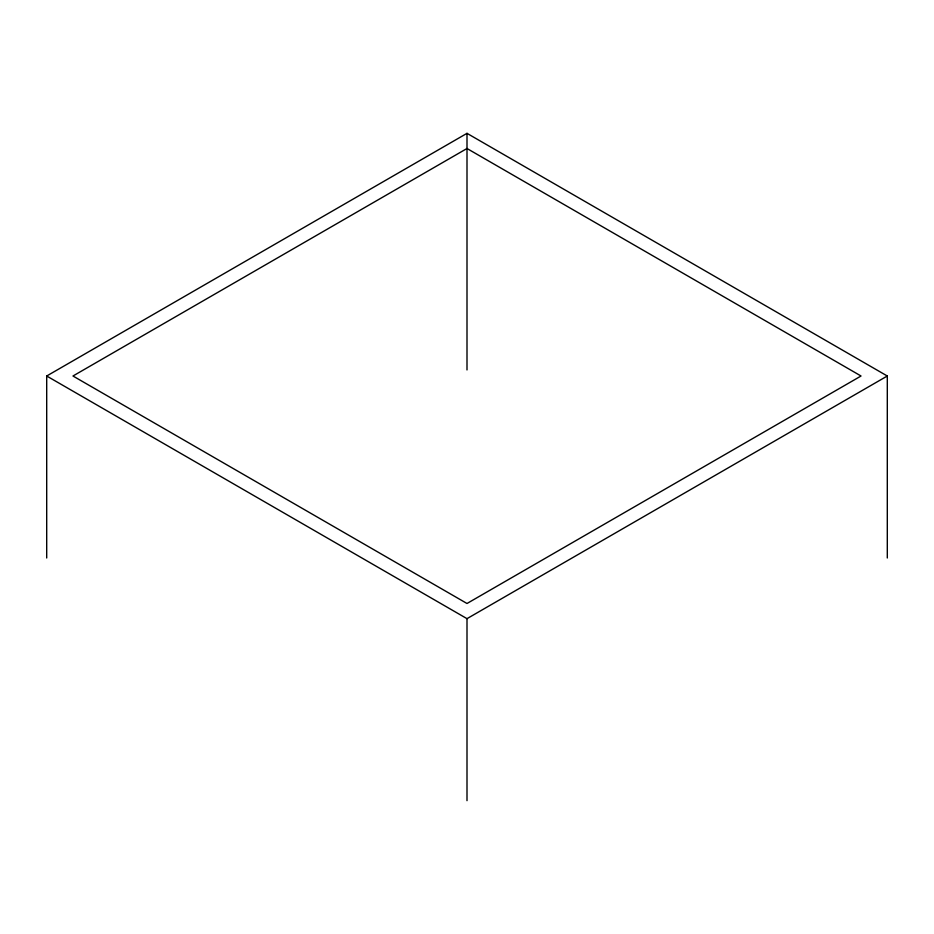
<?xml version="1.0" encoding="UTF-8"?>
<svg xmlns="http://www.w3.org/2000/svg" width="934" height="934" viewBox="0 0 934 934"><rect width="100%" height="100%" fill="white"/><g stroke="black" fill="none" stroke-linecap="round" stroke-linejoin="round"><path stroke-width="1.4" d="M46.7 557.995L46.7 376.005L467 133.34L887.3 376.005L887.3 557.995M46.7 376.005L467 618.658L887.3 376.005M467 133.34L467 369.934M467 618.658L467 800.66M467 148.506L72.969 376.005L467 603.492L861.031 376.005L467 148.506"/></g></svg>
